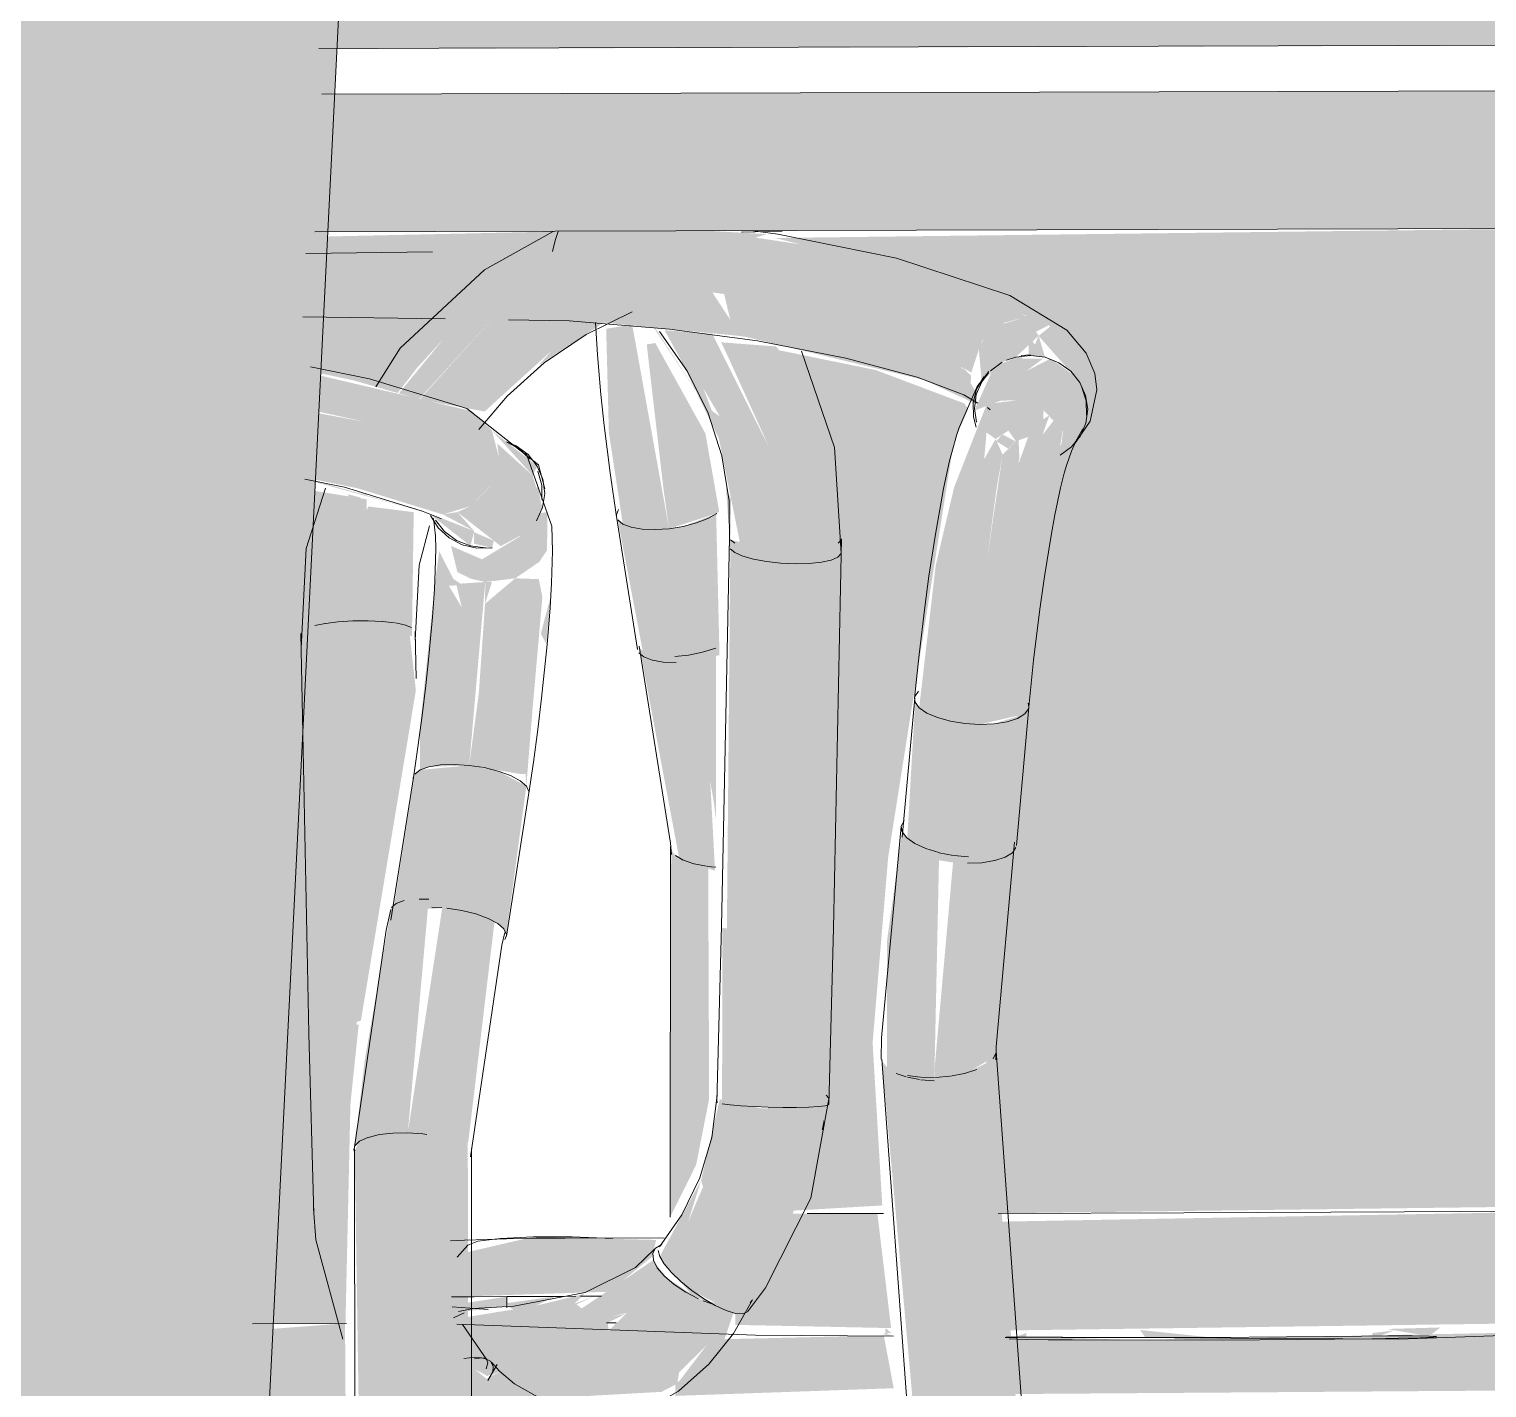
# Model space of a CAD drawing. Header units: inches. Extents: x 31156 to 31160, y -65 to 66.
# Drawn here: x 31159.46028 to 31159.46568, y 65.9805 to 65.98554 of the extents above; entities that cross this region are included whole.
import ezdxf

# ---------------------------------------------------------------- set-up
doc = ezdxf.new("R2010")
doc.units = ezdxf.units.IN
doc.header["$MEASUREMENT"] = 0
doc.layers.add('I-FURN', color=30, linetype='Continuous', lineweight=9)
doc.layers.add('S-COLS', color=52, linetype='Continuous', lineweight=9)

msp = doc.modelspace()

# ---------------------------------------------------------------- hatches: boundary and pattern name
at = {"layer": 'I-FURN', "lineweight": 5}
for points in [[(31159.466962, 65.9854583), (31159.4725148, 65.985474), (31159.4725148, 65.9859615), (31159.4613209, 65.9859309), (31159.4612975, 65.9854634), (31159.466962, 65.9854794)], [(31159.4613359, 65.9847856), (31159.465833, 65.9847989), (31159.465833, 65.985309), (31159.4613614, 65.9852962), (31159.4613418, 65.9849039)], [(31159.4622103, 65.9846239), (31159.4622375, 65.9847872), (31159.4613054, 65.984767), (31159.4612995, 65.9846485), (31159.4617153, 65.9846372)], [(31159.4628531, 65.9845554), (31159.4628983, 65.9847024), (31159.4629698, 65.9847644), (31159.4630113, 65.9847774), (31159.4628092, 65.9847889), (31159.4622375, 65.9847872), (31159.4622103, 65.9846239), (31159.4628095, 65.9845613)], [(31159.4637692, 65.9842643), (31159.4638068, 65.9843788), (31159.4638911, 65.984449), (31159.4639755, 65.9844714), (31159.4637769, 65.9845839), (31159.4633567, 65.9847066), (31159.4629698, 65.9847644), (31159.4628983, 65.9847024), (31159.4628579, 65.9846075), (31159.4628531, 65.9845554), (31159.4633571, 65.9844423), (31159.4635966, 65.9843622), (31159.4637303, 65.9842864)], [(31159.4629357, 65.9843962), (31159.4628759, 65.9844597), (31159.4628095, 65.9845613), (31159.4622103, 65.9846239), (31159.4622427, 65.9844813), (31159.462262, 65.9844637), (31159.4629019, 65.9844009)], [(31159.4637893, 65.9841468), (31159.4637878, 65.9841897), (31159.4637303, 65.9842864), (31159.4635806, 65.9843713), (31159.463272, 65.9844694), (31159.4628531, 65.9845554), (31159.4628759, 65.9844597), (31159.4629357, 65.9843962), (31159.4635943, 65.9842369), (31159.4637876, 65.9841475)], [(31159.462597, 65.9836822), (31159.462649, 65.9836857), (31159.4625124, 65.9844422), (31159.4624159, 65.9844267), (31159.4624259, 65.9840413), (31159.4624776, 65.9837028), (31159.462549, 65.9836841)], [(31159.4638079, 65.9842306), (31159.4638838, 65.9843025), (31159.4639341, 65.9843219), (31159.4640187, 65.9844005), (31159.4639755, 65.9844714), (31159.4638714, 65.9844404), (31159.4637959, 65.9843646), (31159.4638002, 65.9843159)], [(31159.4631173, 65.9835554), (31159.4631686, 65.9835566), (31159.463184, 65.9838376), (31159.4632225, 65.9838376), (31159.463144, 65.9843094), (31159.4631023, 65.9843256), (31159.4630749, 65.9843209), (31159.4630461, 65.9843609), (31159.4628423, 65.9843765), (31159.4628684, 65.9843213), (31159.4630231, 65.9839806), (31159.4630633, 65.9835578)], [(31159.4637807, 65.9841233), (31159.4638792, 65.9841607), (31159.4639342, 65.9841611), (31159.4639742, 65.9842704), (31159.4639538, 65.9843277), (31159.4638536, 65.9842864)], [(31159.4641251, 65.9840029), (31159.4641948, 65.9841593), (31159.4641508, 65.9842543), (31159.4640626, 65.984316), (31159.4639742, 65.9842704), (31159.4639342, 65.9841611), (31159.4640371, 65.9841251), (31159.464108, 65.9840495)], [(31159.4620184, 65.9839495), (31159.4619923, 65.9840499), (31159.4619183, 65.9841213), (31159.4613187, 65.984262), (31159.4613123, 65.9841279), (31159.4617531, 65.9840309)], [(31159.4618109, 65.9837384), (31159.4619137, 65.9837696), (31159.4619896, 65.9838469), (31159.4620184, 65.9839495), (31159.4616852, 65.9840518), (31159.4613119, 65.9841204), (31159.4612992, 65.9838754), (31159.4614933, 65.9838358)], [(31159.461758, 65.9837433), (31159.4612991, 65.983874), (31159.4612988, 65.983869), (31159.4614032, 65.9838404)], [(31159.4619129, 65.9836219), (31159.4619269, 65.9836771), (31159.461758, 65.9837433)], [(31159.4619677, 65.9834881), (31159.4620788, 65.9835019), (31159.4621681, 65.9835628), (31159.4621967, 65.9836061), (31159.4621981, 65.9837478), (31159.4621635, 65.9837419), (31159.4620962, 65.9836568), (31159.4619554, 65.9835723)], [(31159.4627271, 65.9831928), (31159.4628359, 65.9832172), (31159.4628235, 65.9837409), (31159.4627013, 65.9836941), (31159.4626491, 65.983685)], [(31159.4626751, 65.9831894), (31159.4627271, 65.9831928), (31159.462649, 65.9836857), (31159.4624776, 65.9837028), (31159.4624589, 65.9837183), (31159.4625556, 65.9832103), (31159.4626271, 65.9831913)], [(31159.4619677, 65.9834881), (31159.4619554, 65.9835723), (31159.4618408, 65.9836219), (31159.4618645, 65.983525), (31159.4619132, 65.9835005)], [(31159.4630336, 65.9821761), (31159.463063, 65.9836035), (31159.4628764, 65.9836445), (31159.4628633, 65.9821979), (31159.4629807, 65.9821788)], [(31159.4630877, 65.9821757), (31159.4632218, 65.9822003), (31159.4632187, 65.982869), (31159.4631786, 65.9828792), (31159.4632203, 65.9829034), (31159.4632735, 65.983442), (31159.463281, 65.98344), (31159.4632733, 65.9835631), (31159.463165, 65.9835387), (31159.4631687, 65.9836067), (31159.463063, 65.9836035), (31159.4630336, 65.9821761)], [(31159.4614531, 65.9818455), (31159.4615068, 65.981863), (31159.4614769, 65.9833441), (31159.4614229, 65.9833407), (31159.4614119, 65.9825628), (31159.4614532, 65.9824478), (31159.4614531, 65.9821653)], [(31159.4615068, 65.981863), (31159.4617105, 65.9830858), (31159.4616844, 65.9833234), (31159.461585, 65.9833422), (31159.4614769, 65.9833441), (31159.4614993, 65.9822054)], [(31159.4628194, 65.982419), (31159.4627979, 65.9828193), (31159.4627213, 65.9832173), (31159.4625565, 65.9832284), (31159.4625403, 65.9832435), (31159.462686, 65.982467), (31159.4628154, 65.982419)], [(31159.462823, 65.9826048), (31159.4628227, 65.9832427), (31159.4627213, 65.9832173), (31159.4628155, 65.9826689)], [(31159.4636999, 65.9824488), (31159.4637459, 65.9829637), (31159.4635761, 65.9830221), (31159.463561, 65.983043), (31159.4635302, 65.9825075), (31159.4636463, 65.9824573)], [(31159.4637552, 65.9824456), (31159.4639214, 65.9824849), (31159.4639349, 65.9825044), (31159.4639674, 65.9829992), (31159.4638544, 65.9829628), (31159.4637458, 65.982963), (31159.4636999, 65.9824488)], [(31159.4616231, 65.9822468), (31159.4616756, 65.9822741), (31159.4618251, 65.9822796), (31159.4619081, 65.9828085), (31159.4617259, 65.9827917), (31159.4617061, 65.9827763)], [(31159.4620459, 65.9821823), (31159.46212, 65.9827317), (31159.4620161, 65.9827872), (31159.4619082, 65.9828093), (31159.4618251, 65.9822796), (31159.462014, 65.9822225), (31159.462037, 65.9822023)], [(31159.4636321, 65.9816399), (31159.4636501, 65.9824849), (31159.4635299, 65.9825402), (31159.4635127, 65.9825622), (31159.4634566, 65.9821558), (31159.4634564, 65.981685), (31159.4635778, 65.9816443)], [(31159.4614845, 65.981398), (31159.461533, 65.9814297), (31159.4616806, 65.9814468), (31159.4617582, 65.9823126), (31159.46162, 65.982282), (31159.4615203, 65.9817127)], [(31159.4619048, 65.9814128), (31159.4620035, 65.9822423), (31159.4618676, 65.9822963), (31159.4618124, 65.982307), (31159.4616806, 65.9814468), (31159.4619047, 65.9814129)], [(31159.4630161, 65.9815417), (31159.4630336, 65.9821761), (31159.4628469, 65.9822065), (31159.4628455, 65.9815547), (31159.4629632, 65.9815439)], [(31159.4630702, 65.9815407), (31159.4632035, 65.9815441), (31159.4632213, 65.9821873), (31159.4630336, 65.9821761), (31159.4630161, 65.9815417)], [(31159.4614625, 65.9815032), (31159.4614986, 65.981848), (31159.4614531, 65.9818455), (31159.4614609, 65.9815622)], [(31159.4641824, 65.9735277), (31159.464229, 65.9735278), (31159.4636367, 65.9816522), (31159.4634597, 65.9816865), (31159.4634387, 65.9817113), (31159.4635699, 65.9802536), (31159.4636403, 65.9802157), (31159.4636441, 65.9801646), (31159.4636848, 65.9801577), (31159.4636745, 65.9798734), (31159.4635754, 65.9798379), (31159.4640488, 65.9735294), (31159.4641391, 65.9735278)], [(31159.464229, 65.9735278), (31159.4644585, 65.9735336), (31159.4638395, 65.9817113), (31159.4637442, 65.9816671), (31159.4636367, 65.9816522), (31159.4639427, 65.9774556)], [(31159.4629213, 65.9807755), (31159.4630734, 65.9810402), (31159.4632191, 65.9814973), (31159.4631333, 65.9814802), (31159.4631474, 65.9815391), (31159.4629915, 65.9815373), (31159.4629175, 65.9811777), (31159.4627334, 65.9808624), (31159.4628949, 65.9807776)], [(31159.4630179, 65.9815369), (31159.4629968, 65.9815425), (31159.4630173, 65.9815369)], [(31159.4616841, 65.9729178), (31159.4616806, 65.981466), (31159.4615033, 65.9814202), (31159.4614838, 65.9813801), (31159.4615066, 65.9799154), (31159.4615713, 65.9798885), (31159.4615706, 65.9796129), (31159.4615379, 65.9795852), (31159.4615075, 65.9795066), (31159.4614867, 65.9795131), (31159.4615, 65.9729209), (31159.4616367, 65.9729186)], [(31159.4619193, 65.9729137), (31159.4619029, 65.9814159), (31159.4617909, 65.9814595), (31159.4616806, 65.981466), (31159.4616841, 65.9729178), (31159.4619097, 65.9729139)], [(31159.463215, 65.981457), (31159.4632226, 65.981457), (31159.4632233, 65.9814981)], [(31159.461841, 65.980903), (31159.4618645, 65.9809921), (31159.4618392, 65.9809859)], [(31159.4619716, 65.9805451), (31159.4622277, 65.9806222), (31159.4624255, 65.9807134), (31159.4624186, 65.9807627), (31159.4624924, 65.9807789), (31159.4626316, 65.9809151), (31159.4625908, 65.9809751), (31159.4623252, 65.9807958), (31159.4623001, 65.9808157), (31159.4623338, 65.9808495), (31159.4621556, 65.9808061), (31159.4618486, 65.9807553), (31159.4619053, 65.9806088), (31159.4619042, 65.9805832), (31159.4619709, 65.9805484)], [(31159.4628071, 65.9808132), (31159.4627749, 65.9808336), (31159.4626223, 65.9809757), (31159.4627334, 65.9808458), (31159.4627992, 65.9808167)], [(31159.4620348, 65.9804541), (31159.4626209, 65.9804867), (31159.4626794, 65.980517), (31159.4626864, 65.9805597), (31159.462787, 65.9806578), (31159.4628946, 65.9807986), (31159.4627584, 65.9808316), (31159.4626316, 65.9809151), (31159.4624255, 65.9807134), (31159.4619977, 65.9805501), (31159.4619737, 65.9805352), (31159.4620017, 65.9804825), (31159.4620347, 65.9804542)], [(31159.461859, 65.98078), (31159.4619348, 65.9807899), (31159.4620471, 65.9808061), (31159.4620471, 65.9808397), (31159.4618439, 65.980808), (31159.4618551, 65.98078)], [(31159.4626794, 65.980517), (31159.4627746, 65.9805856), (31159.4628508, 65.9806715), (31159.4628946, 65.9807986), (31159.4627747, 65.9806417)], [(31159.4610912, 65.9804519), (31159.4614498, 65.9804568), (31159.4614479, 65.9807406), (31159.4611041, 65.9807146), (31159.4610914, 65.9804555)], [(31159.4652555, 65.9806835), (31159.4653381, 65.9807146), (31159.4652555, 65.9807047), (31159.4652555, 65.9806931)], [(31159.4618811, 65.9805905), (31159.4619328, 65.9806473), (31159.461881, 65.9806977), (31159.4618811, 65.980611)], [(31159.4618867, 65.9804551), (31159.4620698, 65.9804568), (31159.4618811, 65.9806087), (31159.4618856, 65.9804555)]]:
    msp.add_hatch(color=256, dxfattribs=at).paths.add_polyline_path(points, flags=0)
h = msp.add_hatch(color=256, dxfattribs=at)
h.paths.add_polyline_path([(31159.4629227, 65.9811473), (31159.4634393, 65.9811776), (31159.4634035, 65.9817801), (31159.4634611, 65.9824679), (31159.4637034, 65.9840023), (31159.463758, 65.9841297), (31159.4637426, 65.9841503), (31159.4634157, 65.9842735), (31159.4629892, 65.9843609), (31159.4630246, 65.9841712), (31159.4630169, 65.981457), (31159.4629922, 65.9812961), (31159.4629369, 65.9811776)], flags=0)
h.paths.add_polyline_path([(31159.4639821, 65.9843991), (31159.463982, 65.9843227), (31159.4640229, 65.9843444), (31159.4639935, 65.9843838)], flags=0)
h.paths.add_polyline_path([(31159.4639821, 65.9843991), (31159.4639366, 65.9843232), (31159.4639657, 65.9843609)], flags=0)
h.paths.add_polyline_path([(31159.4638656, 65.9811484), (31159.4661845, 65.9811776), (31159.4661084, 65.9813602), (31159.4660885, 65.9817095), (31159.4660139, 65.9843167), (31159.4661247, 65.9845702), (31159.4663418, 65.9847965), (31159.4664369, 65.9848958), (31159.465771, 65.9847965), (31159.4630409, 65.9847632), (31159.4636553, 65.9846101), (31159.4639722, 65.9844756), (31159.4639449, 65.984461), (31159.4639935, 65.9844081), (31159.4640565, 65.9844397), (31159.4641343, 65.9843494), (31159.4641577, 65.9842182), (31159.4641446, 65.9842003), (31159.4641576, 65.9841048), (31159.4641002, 65.9839934), (31159.464054, 65.9839104), (31159.4639753, 65.9835895), (31159.4639849, 65.9834901), (31159.4638234, 65.9817247), (31159.4638635, 65.9811776)], flags=0)
h.paths.add_polyline_path([(31159.4637784, 65.9839418), (31159.463796, 65.9840248), (31159.4637842, 65.9840053), (31159.4637799, 65.9839578)], flags=0)
h.paths.add_polyline_path([(31159.4637622, 65.9841652), (31159.4637687, 65.9842524), (31159.4637358, 65.984285), (31159.4637516, 65.9841883)], flags=0)
h = msp.add_hatch(color=256, dxfattribs=at)
h.paths.add_polyline_path([(31159.4614261, 65.9832981), (31159.4614801, 65.9833043), (31159.4615055, 65.9838008), (31159.4614604, 65.9838131), (31159.4614516, 65.9836363), (31159.4614011, 65.9835236)], flags=0)
h.paths.add_polyline_path([(31159.4615494, 65.9838018), (31159.4615335, 65.9838106), (31159.4615484, 65.9838021)], flags=0)
h.paths.add_polyline_path([(31159.4617227, 65.9841656), (31159.4620104, 65.9844824), (31159.4624116, 65.9847198), (31159.4623476, 65.9847876), (31159.4622304, 65.9847663), (31159.4622221, 65.9847518), (31159.4618245, 65.9844816), (31159.4617851, 65.9844135), (31159.4618115, 65.9843871), (31159.4616475, 65.9841872), (31159.4617157, 65.9841676)], flags=0)
h = msp.add_hatch(color=256, dxfattribs=at)
h.paths.add_polyline_path([(31159.4611053, 65.9807385), (31159.4614496, 65.9807406), (31159.4614678, 65.9815497), (31159.4615264, 65.9823113), (31159.4615277, 65.9837947), (31159.4612595, 65.9838382), (31159.4611072, 65.9807773)], flags=0)
h.paths.add_polyline_path([(31159.4615278, 65.9838092), (31159.4615278, 65.9838123), (31159.4614878, 65.9838232)], flags=0)
h.paths.add_polyline_path([(31159.4616428, 65.9841885), (31159.4617155, 65.9842826), (31159.4618245, 65.9844014), (31159.4620019, 65.9845458), (31159.4622621, 65.9846794), (31159.4622621, 65.9847064), (31159.4622078, 65.9847188), (31159.4613025, 65.9847072), (31159.4612813, 65.9842774), (31159.4614797, 65.9842354)], flags=0)
h = msp.add_hatch(color=256, dxfattribs=at)
h.paths.add_polyline_path([(31159.461696, 65.9832869), (31159.4617025, 65.983747), (31159.4615343, 65.9837682), (31159.4615211, 65.983737), (31159.4614801, 65.9833043), (31159.461671, 65.9832964)], flags=0)
h.paths.add_polyline_path([(31159.4617289, 65.9837389), (31159.4617049, 65.9837582), (31159.4617276, 65.9837394)], flags=0)
h.paths.add_polyline_path([(31159.4621643, 65.9842905), (31159.4625029, 65.9845132), (31159.4624116, 65.9847198), (31159.4620104, 65.9844824), (31159.461725, 65.9841649), (31159.4619658, 65.9841199), (31159.4620155, 65.9841658), (31159.462217, 65.9843482)], flags=0)
h = msp.add_hatch(color=256, dxfattribs=at)
h.paths.add_polyline_path([(31159.4614818, 65.9845161), (31159.4616336, 65.9844904), (31159.4615452, 65.9845089)], flags=0)
h.paths.add_polyline_path([(31159.4622583, 65.9844639), (31159.4622195, 65.9845412), (31159.4622103, 65.9846239), (31159.461298, 65.9846193), (31159.4612952, 65.9845629), (31159.4615452, 65.9845132), (31159.4618243, 65.9845281), (31159.4618367, 65.9844999), (31159.4619659, 65.984524), (31159.4620473, 65.9845409), (31159.4620299, 65.984491), (31159.4620736, 65.9845093), (31159.4621916, 65.984482), (31159.4622169, 65.9844649), (31159.4622323, 65.9844645)], flags=0)
h = msp.add_hatch(color=256, dxfattribs=at)
h.paths.add_polyline_path([(31159.462879, 65.9837938), (31159.46286, 65.9838376), (31159.4628757, 65.9836107)], flags=0)
h.paths.add_polyline_path([(31159.4630633, 65.9835578), (31159.4630231, 65.9839806), (31159.462809, 65.9844079), (31159.4626322, 65.9844213), (31159.46269, 65.9843161), (31159.4628333, 65.9840207), (31159.462922, 65.9835839), (31159.4630104, 65.9835637)], flags=0)
h.paths.add_polyline_path([(31159.4628374, 65.9841013), (31159.4628076, 65.9841228), (31159.4627757, 65.9842066)], flags=0)
h.paths.add_polyline_path([(31159.4627763, 65.9841543), (31159.4625923, 65.984438), (31159.4625987, 65.9844213), (31159.4627756, 65.9841554)], flags=0)
h = msp.add_hatch(color=256, dxfattribs=at)
h.paths.add_polyline_path([(31159.4640187, 65.9844005), (31159.4639884, 65.9843282), (31159.4640428, 65.984321)], flags=0)
h.paths.add_polyline_path([(31159.4642334, 65.9842061), (31159.4641239, 65.9844198), (31159.4640802, 65.9844494), (31159.4640187, 65.9844005), (31159.4641714, 65.9842277)], flags=0)
h = msp.add_hatch(color=256, dxfattribs=at)
h.paths.add_polyline_path([(31159.462649, 65.9836857), (31159.4628265, 65.9837426), (31159.4628347, 65.9837502), (31159.4627837, 65.9840386), (31159.4625979, 65.9843741), (31159.4625662, 65.9843683), (31159.4626279, 65.9838364)], flags=0)
h.paths.add_polyline_path([(31159.4628042, 65.9841013), (31159.4627631, 65.9841731), (31159.4628019, 65.984103)], flags=0)
h = msp.add_hatch(color=256, dxfattribs=at)
h.paths.add_polyline_path([(31159.4639331, 65.98401), (31159.4638839, 65.9840349), (31159.4638619, 65.98401), (31159.4639057, 65.9839824)], flags=0)
h.paths.add_polyline_path([(31159.4639479, 65.983939), (31159.4639445, 65.9840138), (31159.4639331, 65.98401), (31159.4639445, 65.983939)], flags=0)
h.paths.add_polyline_path([(31159.4640989, 65.9839583), (31159.4641794, 65.9840495), (31159.4641508, 65.9840617), (31159.4641091, 65.9840443), (31159.4641006, 65.9839774), (31159.4640991, 65.9839602)], flags=0)
h.paths.add_polyline_path([(31159.4640337, 65.9840351), (31159.464059, 65.9841062), (31159.4640353, 65.9840912), (31159.464034, 65.9840443)], flags=0)
h.paths.add_polyline_path([(31159.4639738, 65.9842704), (31159.4640355, 65.984316), (31159.463958, 65.984316), (31159.4639732, 65.9842722)], flags=0)
h = msp.add_hatch(color=256, dxfattribs=at)
h.paths.add_polyline_path([(31159.4638595, 65.9840181), (31159.463817, 65.9839433), (31159.4638258, 65.9840421)], flags=0)
h.paths.add_polyline_path([(31159.4637459, 65.9829637), (31159.4638636, 65.9838391), (31159.4638852, 65.9839605), (31159.4638595, 65.9840181), (31159.4639069, 65.9840493), (31159.4639342, 65.9841611), (31159.4638268, 65.9841478), (31159.4637056, 65.9838391), (31159.4636374, 65.9835498), (31159.4635761, 65.9830221), (31159.4636923, 65.9829722)], flags=0)
h = msp.add_hatch(color=256, dxfattribs=at)
h.paths.add_polyline_path([(31159.4638012, 65.9829605), (31159.4639674, 65.9829992), (31159.4640346, 65.9835911), (31159.464108, 65.9840495), (31159.464078, 65.9840912), (31159.4640348, 65.9840352), (31159.4640371, 65.9841251), (31159.4639342, 65.9841611), (31159.4639069, 65.9840493), (31159.4639343, 65.98401), (31159.4638852, 65.9839605), (31159.4637668, 65.9831583), (31159.4637459, 65.9829637)], flags=0)
h.paths.add_polyline_path([(31159.4639458, 65.9839295), (31159.4639343, 65.98401), (31159.4639798, 65.9840255)], flags=0)
h = msp.add_hatch(color=256, dxfattribs=at)
h.paths.add_polyline_path([(31159.462143, 65.9838834), (31159.4621603, 65.9839178), (31159.4619923, 65.9840499)], flags=0)
h.paths.add_polyline_path([(31159.462143, 65.9838834), (31159.4620121, 65.9840017), (31159.4620184, 65.9839495)], flags=0)
h = msp.add_hatch(color=256, dxfattribs=at)
h.paths.add_polyline_path([(31159.461864, 65.9837474), (31159.4618109, 65.9837384), (31159.4619269, 65.9836771)], flags=0)
h.paths.add_polyline_path([(31159.462025, 65.9836212), (31159.4621227, 65.9836731), (31159.4621799, 65.9837637), (31159.462143, 65.9838834), (31159.4620184, 65.9839495), (31159.4619847, 65.9838404), (31159.4619137, 65.9837696), (31159.461864, 65.9837474)], flags=0)
h = msp.add_hatch(color=256, dxfattribs=at)
h.paths.add_polyline_path([(31159.4619933, 65.9836145), (31159.4619993, 65.9836412), (31159.4619254, 65.9836731), (31159.4619263, 65.9836303), (31159.4619884, 65.9836157)], flags=0)
h.paths.add_polyline_path([(31159.4621744, 65.9837816), (31159.4621621, 65.9838468), (31159.4621577, 65.9838348)], flags=0)
h.paths.add_polyline_path([(31159.4621355, 65.9839372), (31159.4620933, 65.9839812), (31159.4621199, 65.9839494)], flags=0)
h = msp.add_hatch(color=256, dxfattribs=at)
h.paths.add_polyline_path([(31159.4617259, 65.9827917), (31159.4617586, 65.9828033), (31159.4619081, 65.9828085), (31159.4619677, 65.9834881), (31159.4618752, 65.9834822), (31159.4618486, 65.9835005), (31159.461797, 65.9836028), (31159.4617806, 65.9834767), (31159.4617255, 65.982945)], flags=0)
h.paths.add_polyline_path([(31159.4618804, 65.9833944), (31159.4618323, 65.9834749), (31159.4618613, 65.9834754)], flags=0)
h = msp.add_hatch(color=256, dxfattribs=at)
h.paths.add_polyline_path([(31159.4621735, 65.9832964), (31159.4621939, 65.9832582), (31159.4622091, 65.9834305)], flags=0)
h.paths.add_polyline_path([(31159.4619668, 65.9834074), (31159.4619926, 65.9834883), (31159.4619677, 65.9834881)], flags=0)
h.paths.add_polyline_path([(31159.46212, 65.9827317), (31159.4621417, 65.9830024), (31159.4621795, 65.9834335), (31159.4621661, 65.9834987), (31159.4620788, 65.9835019), (31159.4619668, 65.9834074), (31159.4619441, 65.9830782), (31159.4619081, 65.9828085), (31159.4620998, 65.9827765), (31159.4621174, 65.9827765)], flags=0)
h = msp.add_hatch(color=256, dxfattribs=at)
h.paths.add_polyline_path([(31159.4626514, 65.9783723), (31159.4626817, 65.9797604), (31159.4626525, 65.9797588), (31159.4626523, 65.97958)], flags=0)
h.paths.add_polyline_path([(31159.4627422, 65.9804373), (31159.4627331, 65.9804709), (31159.4627039, 65.9804392), (31159.4627376, 65.9804375)], flags=0)
h.paths.add_polyline_path([(31159.4626535, 65.9811353), (31159.4627494, 65.9813282), (31159.4627976, 65.9815728), (31159.462794, 65.9824342), (31159.4626728, 65.9824749), (31159.4626569, 65.9824944), (31159.4626535, 65.981161)], flags=0)
h = msp.add_hatch(color=256, dxfattribs=at)
h.paths.add_polyline_path([(31159.4638502, 65.9817204), (31159.4638607, 65.9817419), (31159.4638502, 65.9817205)], flags=0)
h.paths.add_polyline_path([(31159.4636321, 65.9816399), (31159.4637556, 65.9816707), (31159.4638511, 65.9817264), (31159.4638932, 65.9824872), (31159.4637587, 65.9824691), (31159.4637039, 65.9824743), (31159.4636355, 65.9817113)], flags=0)
h = msp.add_hatch(color=256, dxfattribs=at)
h.paths.add_polyline_path([(31159.4627678, 65.9812707), (31159.4627749, 65.9812467), (31159.4627199, 65.9811179)], flags=0)
h.paths.add_polyline_path([(31159.4627334, 65.9808624), (31159.4629183, 65.981179), (31159.4629915, 65.9815373), (31159.462837, 65.9815707), (31159.4627678, 65.9812707), (31159.4626144, 65.9809887), (31159.462693, 65.9808954)], flags=0)
h = msp.add_hatch(color=256, dxfattribs=at)
h.paths.add_polyline_path([(31159.4639, 65.9807143), (31159.466264, 65.9807468), (31159.4662331, 65.9808111), (31159.4662984, 65.9808449), (31159.4662453, 65.9808687), (31159.46616, 65.9809449), (31159.4661032, 65.9810486), (31159.4662394, 65.9811011), (31159.4661944, 65.9811593), (31159.4638679, 65.9811174), (31159.4638969, 65.9807144)], flags=0)
h.paths.add_polyline_path([(31159.4634721, 65.9807231), (31159.4634211, 65.9811477), (31159.4629227, 65.9811473), (31159.4628619, 65.9810695), (31159.4630343, 65.9810373), (31159.462987, 65.9809329), (31159.4628293, 65.9808132), (31159.4628532, 65.980802), (31159.4628943, 65.9807986), (31159.462894, 65.980735), (31159.4634514, 65.9807235)], flags=0)
h = msp.add_hatch(color=256, dxfattribs=at)
h.paths.add_polyline_path([(31159.4625842, 65.9809748), (31159.4626681, 65.9808803), (31159.4625988, 65.9809605)], flags=0)
h.paths.add_polyline_path([(31159.4618432, 65.9808389), (31159.4624274, 65.9808579), (31159.4625867, 65.9809884), (31159.462601, 65.9810498), (31159.4621448, 65.9810608), (31159.461876, 65.9809989), (31159.4618901, 65.9809839), (31159.4618872, 65.9809033), (31159.4618413, 65.9808787), (31159.4618432, 65.9808391)], flags=0)
h.paths.add_polyline_path([(31159.4667387, 65.9808655), (31159.466769, 65.9808763), (31159.4668606, 65.9808583), (31159.4677843, 65.980884), (31159.4681222, 65.9810404), (31159.4681339, 65.9810548), (31159.4676887, 65.9810643), (31159.4665384, 65.9810307), (31159.4665396, 65.9809829), (31159.4666782, 65.9808971), (31159.4667233, 65.9808736)], flags=0)
h = msp.add_hatch(color=256, dxfattribs=at)
h.paths.add_polyline_path([(31159.4628833, 65.9809752), (31159.4629178, 65.9809489), (31159.4628973, 65.9809193), (31159.4628833, 65.980975)], flags=0)
h.paths.add_polyline_path([(31159.4629189, 65.9808617), (31159.462987, 65.9809329), (31159.4629795, 65.9810381), (31159.4629499, 65.9810084), (31159.4629178, 65.9810175), (31159.4628548, 65.9809559), (31159.4629184, 65.9808624)], flags=0)
h = msp.add_hatch(color=256, dxfattribs=at)
h.paths.add_polyline_path([(31159.4624207, 65.980743), (31159.4624879, 65.980775), (31159.4624332, 65.980766), (31159.462418, 65.9807627)], flags=0)
h.paths.add_polyline_path([(31159.4620576, 65.9807594), (31159.462227, 65.9808404), (31159.4620471, 65.9808156), (31159.4620576, 65.9807989), (31159.4621002, 65.9807798), (31159.4620592, 65.9807601)], flags=0)
h.paths.add_polyline_path([(31159.4621939, 65.9807601), (31159.4623723, 65.9808412), (31159.4622867, 65.9808088), (31159.4622026, 65.9807647)], flags=0)
h.paths.add_polyline_path([(31159.4627056, 65.9807762), (31159.4627744, 65.9808274), (31159.4627406, 65.9808132), (31159.4627103, 65.9807811)], flags=0)
h = msp.add_hatch(color=256, dxfattribs=at)
h.paths.add_polyline_path([(31159.4618996, 65.9805872), (31159.4619729, 65.9806307), (31159.4619663, 65.9806562), (31159.4619185, 65.9806349), (31159.461905, 65.9806088), (31159.4618974, 65.9805926)], flags=0)
h.paths.add_polyline_path([(31159.4618668, 65.9807239), (31159.4618844, 65.980756), (31159.4618561, 65.9807423)], flags=0)
h = msp.add_hatch(color=256, dxfattribs=at)
h.paths.add_polyline_path([(31159.4626722, 65.9805167), (31159.462672, 65.9804718), (31159.4634817, 65.9805002), (31159.4634449, 65.9806958), (31159.4628474, 65.9806818), (31159.4628069, 65.9806296), (31159.4626792, 65.9805209)], flags=0)
h.paths.add_polyline_path([(31159.4625849, 65.9804715), (31159.4626422, 65.9804983), (31159.4625875, 65.9804729)], flags=0)
h.paths.add_polyline_path([(31159.4639073, 65.9804785), (31159.466509, 65.980497), (31159.4662263, 65.9807151), (31159.4643886, 65.9806787), (31159.4639048, 65.9806932), (31159.4639066, 65.9804894)], flags=0)
h.paths.add_polyline_path([(31159.466555, 65.9804859), (31159.4665499, 65.9804972), (31159.4665544, 65.9804863)], flags=0)
h.paths.add_polyline_path([(31159.4675023, 65.9804901), (31159.4675095, 65.9805157), (31159.4675024, 65.9804932)], flags=0)
h.paths.add_polyline_path([(31159.4664705, 65.9805311), (31159.4663877, 65.9806452), (31159.4664669, 65.9805351)], flags=0)
h.paths.add_polyline_path([(31159.4634673, 65.9806983), (31159.4634449, 65.9807002), (31159.4634449, 65.9806991)], flags=0)
h.paths.add_polyline_path([(31159.4634671, 65.9807021), (31159.4634449, 65.9807047), (31159.4634449, 65.980703)], flags=0)
h = msp.add_hatch(color=256, dxfattribs=at)
h.paths.add_polyline_path([(31159.4646593, 65.9806883), (31159.4643951, 65.9807162), (31159.4644137, 65.9806885)], flags=0)
h.paths.add_polyline_path([(31159.4655069, 65.9806903), (31159.4655069, 65.9806904), (31159.4660537, 65.9807099)], flags=0)
h.paths.add_polyline_path([(31159.465466, 65.9806931), (31159.4655082, 65.9807254), (31159.4653096, 65.9807197)], flags=0)
h.paths.add_polyline_path([(31159.4634729, 65.9806954), (31159.4634505, 65.9806994), (31159.4634502, 65.980696)], flags=0)
h.paths.add_polyline_path([(31159.4634729, 65.9806997), (31159.4634507, 65.9807033), (31159.4634506, 65.9807004)], flags=0)
h.paths.add_polyline_path([(31159.4634728, 65.9807041), (31159.4634514, 65.9807235), (31159.4634508, 65.980705)], flags=0)
h = msp.add_hatch(color=256, dxfattribs=at)
h.paths.add_polyline_path([(31159.4641437, 65.9806792), (31159.4641393, 65.9806888), (31159.4641025, 65.9806796)], flags=0)
h.paths.add_polyline_path([(31159.463973, 65.9806812), (31159.463973, 65.9807049), (31159.4639101, 65.9806827)], flags=0)
at = {"layer": 'S-COLS', "lineweight": 5}
h = msp.add_hatch(color=256, dxfattribs=at)
h.paths.add_polyline_path([(31159.4607909, 65.972936), (31159.4617114, 65.9913278), (31159.45697, 65.9913538), (31159.4569718, 65.9913888), (31159.4568211, 65.9914214), (31159.4569814, 65.9915808), (31159.4570303, 65.9925613), (31159.455657, 65.9925678), (31159.4546932, 65.9730402), (31159.4590609, 65.9729655)], flags=0)
h.paths.add_polyline_path([(31159.4618367, 65.9938307), (31159.4627342, 66.0117645), (31159.457769, 66.0117277), (31159.4579979, 66.0119517), (31159.4580484, 66.0129632), (31159.4566738, 66.0129609), (31159.4557212, 65.9938545), (31159.4590637, 65.9938415)], flags=0)
h.paths.add_polyline_path([(31159.45674, 66.0142881), (31159.4628633, 66.0143435), (31159.4637584, 66.0322273), (31159.4590049, 66.0321308), (31159.4590067, 66.0321674), (31159.4588238, 66.0321637), (31159.4590157, 66.0323485), (31159.4590689, 66.0333613), (31159.457693, 66.033402), (31159.4567555, 66.0145995)], flags=0)
h.paths.add_polyline_path([(31159.45776, 66.0347477), (31159.4638913, 66.0348825), (31159.4658106, 66.0732314), (31159.4610449, 66.0730117), (31159.4610468, 66.0730499), (31159.4608634, 66.0730414), (31159.4610553, 66.0732201), (31159.461106, 66.0742355), (31159.4597334, 66.0743261), (31159.4577738, 66.0350245)], flags=0)
h.paths.add_polyline_path([(31159.4598041, 66.0757454), (31159.4659512, 66.0760396), (31159.4668387, 66.0937727), (31159.4620669, 66.0934912), (31159.4620688, 66.0935302), (31159.4618852, 66.0935193), (31159.462077, 66.0936949), (31159.4621278, 66.0947116), (31159.4607555, 66.0948273), (31159.4598561, 66.0767883)], flags=0)
h.paths.add_polyline_path([(31159.4608462, 66.0966458), (31159.4632474, 66.0967187), (31159.4632505, 66.0967792), (31159.4608631, 66.096985)], flags=0)

# ---------------------------------------------------------------- linework, layer by layer
at = {"layer": 'I-FURN'}
for p, q in [((31159.4670143, 65.9854813), (31159.4613506, 65.9854653)), ((31159.4613614, 65.9852962), (31159.465833, 65.985309)), ((31159.465833, 65.9847989), (31159.4613359, 65.9847856)), ((31159.4629173, 65.9847844), (31159.4630688, 65.9847886)), ((31159.4630524, 65.9847772), (31159.4629605, 65.9847894)), ((31159.461303, 65.9847057), (31159.4617718, 65.9847113)), ((31159.4618185, 65.984463), (31159.4612909, 65.9844713)), ((31159.4622796, 65.9844557), (31159.4620536, 65.9844593)), ((31159.4639538, 65.9843277), (31159.4639881, 65.9843299)), ((31159.4638838, 65.9843025), (31159.4638407, 65.9842714)), ((31159.463781, 65.9841317), (31159.4637889, 65.9840804)), ((31159.4638392, 65.9841262), (31159.4638289, 65.9841345)), ((31159.4641829, 65.9840564), (31159.4641563, 65.9840107)), ((31159.4617308, 65.9837521), (31159.461806, 65.983722)), ((31159.4624537, 65.9837367), (31159.4624621, 65.9837566)), ((31159.4624539, 65.9837302), (31159.4624537, 65.9837367)), ((31159.4625323, 65.9832381), (31159.4624542, 65.9837309)), ((31159.4628265, 65.9837426), (31159.4627932, 65.9837236)), ((31159.462549, 65.9836841), (31159.4625083, 65.9836911)), ((31159.462597, 65.9836822), (31159.462549, 65.9836841)), ((31159.462649, 65.9836857), (31159.462597, 65.9836822)), ((31159.4627013, 65.9836941), (31159.462649, 65.9836857)), ((31159.4627505, 65.9837071), (31159.4627013, 65.9836941)), ((31159.4627932, 65.9837236), (31159.4627505, 65.9837071)), ((31159.4628735, 65.9836531), (31159.4628439, 65.9822125)), ((31159.4628764, 65.9836445), (31159.4628928, 65.9836325)), ((31159.4632884, 65.9836485), (31159.4632587, 65.9822056)), ((31159.4632757, 65.9836325), (31159.4632873, 65.9836446)), ((31159.4619369, 65.9836136), (31159.4619933, 65.9836145)), ((31159.4613135, 65.9818151), (31159.4612836, 65.983297)), ((31159.4613361, 65.9833269), (31159.4613738, 65.9833345)), ((31159.4614769, 65.9833441), (31159.4615322, 65.9833446)), ((31159.4615332, 65.9833446), (31159.461585, 65.9833422)), ((31159.4615863, 65.9833421), (31159.4616316, 65.9833369)), ((31159.461711, 65.9831306), (31159.4617075, 65.9833051)), ((31159.462532, 65.983238), (31159.4625317, 65.9832446)), ((31159.4626703, 65.9832119), (31159.4627213, 65.9832173)), ((31159.4635603, 65.9830638), (31159.4635738, 65.9830831)), ((31159.4635134, 65.9825429), (31159.4635594, 65.9830578)), ((31159.4635589, 65.9830572), (31159.4635603, 65.9830638)), ((31159.4639826, 65.9830245), (31159.4639367, 65.9825111)), ((31159.4639801, 65.9830393), (31159.4639822, 65.9830251)), ((31159.4636923, 65.9829722), (31159.463644, 65.9829854)), ((31159.4637458, 65.9829637), (31159.4636923, 65.9829722)), ((31159.4639019, 65.9829704), (31159.4638544, 65.9829628)), ((31159.4638012, 65.9829605), (31159.4637459, 65.9829637)), ((31159.4638544, 65.9829628), (31159.4638012, 65.9829605)), ((31159.4618529, 65.982812), (31159.4618019, 65.9828102)), ((31159.4619081, 65.9828085), (31159.4618529, 65.982812)), ((31159.4619638, 65.9828001), (31159.4619081, 65.9828085)), ((31159.4616181, 65.9822346), (31159.4617011, 65.9827635)), ((31159.4617008, 65.9827642), (31159.4617006, 65.982758)), ((31159.4620161, 65.9827872), (31159.4619638, 65.9828001)), ((31159.4621293, 65.9827065), (31159.4620461, 65.9821761)), ((31159.4635207, 65.982603), (31159.4635096, 65.9825836)), ((31159.4626531, 65.981134), (31159.4626541, 65.982508)), ((31159.4636501, 65.9824849), (31159.4637021, 65.9824746)), ((31159.4627014, 65.9824577), (31159.4626728, 65.9824749)), ((31159.4627406, 65.982444), (31159.4627019, 65.9824575)), ((31159.4627877, 65.9824347), (31159.4627418, 65.9824437)), ((31159.462822, 65.9824313), (31159.4627896, 65.9824344)), ((31159.4637039, 65.9824743), (31159.4637587, 65.9824691)), ((31159.4617231, 65.9823133), (31159.4617582, 65.9823126)), ((31159.4618069, 65.9822813), (31159.4617699, 65.982283)), ((31159.4628439, 65.9822125), (31159.462826, 65.981562)), ((31159.4620403, 65.9821638), (31159.4620457, 65.982176)), ((31159.4632587, 65.9822056), (31159.4632406, 65.9815523)), ((31159.4613318, 65.9811454), (31159.4613135, 65.9818151)), ((31159.4638607, 65.9817419), (31159.4638503, 65.9817205)), ((31159.4638614, 65.9817491), (31159.4644596, 65.973534)), ((31159.4640353, 65.973531), (31159.4634377, 65.9817192)), ((31159.4637894, 65.9816815), (31159.4637442, 65.9816671)), ((31159.4635283, 65.9816537), (31159.4634903, 65.9816662)), ((31159.4635778, 65.9816443), (31159.4635323, 65.9816527)), ((31159.4635793, 65.9816532), (31159.4635326, 65.9816593)), ((31159.4636325, 65.9816521), (31159.4635824, 65.981653)), ((31159.4636321, 65.9816399), (31159.4635828, 65.9816436)), ((31159.4636899, 65.9816568), (31159.4636367, 65.9816522)), ((31159.4637429, 65.9816668), (31159.4636919, 65.981657)), ((31159.462829, 65.9815591), (31159.4628263, 65.9815633)), ((31159.4628266, 65.9815849), (31159.462827, 65.9815822)), ((31159.4632402, 65.9815523), (31159.4632396, 65.981551)), ((31159.4615751, 65.9814402), (31159.4615335, 65.9814299)), ((31159.4614808, 65.9813866), (31159.4614813, 65.9813789)), ((31159.461483, 65.9813872), (31159.4614838, 65.9813801)), ((31159.4614864, 65.9729162), (31159.4614834, 65.9813871)), ((31159.4619164, 65.9813891), (31159.4619205, 65.9729088)), ((31159.4631608, 65.9811474), (31159.4634444, 65.9811476)), ((31159.4626304, 65.981058), (31159.4622639, 65.9810567)), ((31159.4620471, 65.9807982), (31159.4620471, 65.9808378)), ((31159.4623207, 65.9808409), (31159.4623982, 65.9808413)), ((31159.4627749, 65.9808246), (31159.4628071, 65.9808132)), ((31159.46295, 65.9808161), (31159.462958, 65.9808274)), ((31159.4618449, 65.9808023), (31159.4619788, 65.9807923)), ((31159.4618898, 65.9807798), (31159.4618501, 65.9807617)), ((31159.4618681, 65.980785), (31159.4619229, 65.9807962)), ((31159.4611054, 65.9807384), (31159.4614529, 65.9807405)), ((31159.461974, 65.9806053), (31159.461883, 65.9807366)), ((31159.462453, 65.9807431), (31159.4624168, 65.9807429)), ((31159.461888, 65.9806105), (31159.46193, 65.9806154)), ((31159.4620124, 65.980588), (31159.4619777, 65.9805283))]:
    msp.add_line(p, q, dxfattribs=at)
for points in [[(31159.4622193, 65.9847872, 0), (31159.461965, 65.9846457, 0), (31159.4616528, 65.9843543, 0), (31159.4615618, 65.9842118, 0)], [(31159.4622172, 65.984713, 0), (31159.4622263, 65.9847543, 0), (31159.4622374, 65.9847875, 0)], [(31159.4641239, 65.984421, 0), (31159.4639118, 65.9845503, 0), (31159.4634917, 65.9846878, 0), (31159.4630524, 65.9847772, 0)], [(31159.4625118, 65.984489, 0), (31159.4623419, 65.9844055, 0), (31159.4621863, 65.9843008, 0), (31159.4620484, 65.984177, 0), (31159.4619444, 65.9840529, 0)], [(31159.4629765, 65.9843821, 0), (31159.4626505, 65.9844255, 0), (31159.4622789, 65.9844557, 0)], [(31159.4623763, 65.9844504, 0), (31159.4623835, 65.9843295, 0), (31159.4623964, 65.9841828, 0), (31159.4624086, 65.9840679, 0), (31159.4624305, 65.9838925, 0), (31159.4624543, 65.9837303, 0)], [(31159.4628726, 65.9836213, 0), (31159.4628719, 65.983789, 0), (31159.462845, 65.9839556, 0), (31159.4627923, 65.9841179, 0), (31159.4627146, 65.9842726, 0), (31159.4626133, 65.9844165, 0)], [(31159.463793, 65.9841512, 0), (31159.4637419, 65.9841813, 0), (31159.4635688, 65.9842474, 0), (31159.4633042, 65.9843181, 0), (31159.4629765, 65.9843821, 0)], [(31159.4641238, 65.984421, 0), (31159.4641953, 65.9843367, 0), (31159.464227, 65.9842608, 0), (31159.4642349, 65.9842008, 0)], [(31159.4632865, 65.9835956, 0), (31159.4632625, 65.9839862, 0), (31159.4631401, 65.9843435, 0)], [(31159.4639884, 65.9843282, 0), (31159.4639341, 65.9843219, 0), (31159.4639002, 65.9843105, 0)], [(31159.4642009, 65.9841284, 0), (31159.464193, 65.9841797, 0), (31159.4641714, 65.9842277, 0), (31159.4641376, 65.984269, 0), (31159.4640937, 65.9843008, 0), (31159.4640428, 65.984321, 0), (31159.4639884, 65.9843282, 0)], [(31159.4613204, 65.9842856, 0), (31159.4615381, 65.9842411, 0), (31159.4618988, 65.9841309, 0)], [(31159.4638339, 65.9842681, 0), (31159.4637907, 65.9842131, 0), (31159.4637241, 65.9840612, 0), (31159.4637154, 65.9840348, 0)], [(31159.4637757, 65.9841524, 0), (31159.4637889, 65.9842031, 0), (31159.4638155, 65.9842488, 0)], [(31159.4638324, 65.984263, 0), (31159.4638079, 65.9842306, 0), (31159.4637875, 65.984183, 0), (31159.463781, 65.9841317, 0)], [(31159.4641509, 65.9839974, 0), (31159.4642101, 65.9840847, 0), (31159.4642349, 65.9842008, 0)], [(31159.4641794, 65.9842095, 0), (31159.4641948, 65.9841593, 0), (31159.464196, 65.9841071, 0)], [(31159.4618988, 65.9841309, 0), (31159.4621652, 65.9839222, 0), (31159.4621887, 65.9838337, 0)], [(31159.4637874, 65.9840617, 0), (31159.4637769, 65.9841002, 0), (31159.4637757, 65.9841524, 0)], [(31159.4640989, 65.983958, 0), (31159.4641412, 65.9839887, 0), (31159.464174, 65.9840295, 0), (31159.4641944, 65.9840771, 0), (31159.4642009, 65.9841284, 0)], [(31159.4620468, 65.9840082, 0), (31159.4620821, 65.9839926, 0), (31159.4621265, 65.9839601, 0), (31159.4621603, 65.9839178, 0), (31159.4621813, 65.9838688, 0), (31159.462188, 65.9838162, 0)], [(31159.4621335, 65.9839441, 0), (31159.4620933, 65.9839812, 0), (31159.4620498, 65.9840049, 0)], [(31159.4637154, 65.9840348, 0), (31159.463689, 65.9839375, 0), (31159.4636668, 65.9838347, 0), (31159.463635, 65.9836577, 0), (31159.4636124, 65.9835097, 0), (31159.4635966, 65.9833944, 0), (31159.4635755, 65.9832193, 0), (31159.4635593, 65.9830572, 0)], [(31159.4641549, 65.98401, 0), (31159.4641551, 65.9840059, 0), (31159.4641404, 65.9839731, 0), (31159.464122, 65.9839199, 0)], [(31159.462214, 65.9836957, 0), (31159.4621221, 65.9839582, 0), (31159.4621139, 65.9839659, 0)], [(31159.4621777, 65.9837937, 0), (31159.4621772, 65.9838471, 0), (31159.4621621, 65.9838984, 0)], [(31159.4641221, 65.9839199, 0), (31159.4641137, 65.9838917, 0), (31159.4641003, 65.9838376, 0), (31159.4640793, 65.9837368, 0), (31159.4640654, 65.9836604, 0), (31159.4640409, 65.9835088, 0), (31159.4640235, 65.9833869, 0), (31159.4640002, 65.9831984, 0), (31159.4639826, 65.9830251, 0)], [(31159.4613754, 65.9838364, 0), (31159.4613042, 65.9836124, 0), (31159.4612855, 65.9832431, 0)], [(31159.4612995, 65.9838694, 0), (31159.4614458, 65.9838393, 0), (31159.4617307, 65.9837521, 0)], [(31159.462188, 65.9838162, 0), (31159.4621799, 65.9837637, 0), (31159.4621577, 65.9837149, 0)], [(31159.4617645, 65.9837352, 0), (31159.4617931, 65.9836894, 0), (31159.4618333, 65.9836524, 0), (31159.4618823, 65.9836265, 0), (31159.4619369, 65.9836136, 0)], [(31159.4617829, 65.9836591, 0), (31159.4617763, 65.9837233, 0), (31159.4617727, 65.9837248, 0)], [(31159.4617605, 65.9836961, 0), (31159.4617229, 65.983551, 0), (31159.4617084, 65.9832725, 0)], [(31159.4619689, 65.9836146, 0), (31159.4619129, 65.9836219, 0), (31159.461861, 65.9836425, 0), (31159.4618166, 65.983675, 0), (31159.4617827, 65.9837173, 0)], [(31159.4621292, 65.9827058, 0), (31159.4621462, 65.9828201, 0), (31159.4621625, 65.982941, 0), (31159.4621767, 65.9830575, 0), (31159.4621972, 65.9832566, 0), (31159.4622081, 65.9833926, 0), (31159.4622136, 65.9834842, 0), (31159.462217, 65.9836023, 0), (31159.4622139, 65.9836957, 0)], [(31159.4625083, 65.9836911, 0), (31159.4624776, 65.9837028, 0), (31159.4624589, 65.9837183, 0)], [(31159.4617012, 65.9827642, 0), (31159.4617178, 65.9828757, 0), (31159.4617337, 65.9829939, 0), (31159.4617471, 65.9831047, 0), (31159.4617574, 65.9831998, 0), (31159.4617719, 65.9833577, 0), (31159.4617792, 65.9834621, 0), (31159.4617826, 65.98353, 0), (31159.4617843, 65.9836117, 0), (31159.4617832, 65.9836591, 0)], [(31159.4630633, 65.9835578, 0), (31159.4630104, 65.9835637, 0), (31159.4629622, 65.9835725, 0), (31159.462922, 65.9835839, 0), (31159.4628925, 65.9835969, 0), (31159.4628757, 65.9836107, 0)], [(31159.4632856, 65.9835926, 0), (31159.4632744, 65.98358, 0), (31159.46325, 65.9835694, 0), (31159.4632139, 65.9835614, 0), (31159.4631686, 65.9835566, 0), (31159.4631173, 65.9835554, 0), (31159.4630633, 65.9835578, 0)], [(31159.4613758, 65.9833348, 0), (31159.4614229, 65.9833407, 0), (31159.4614769, 65.9833441, 0)], [(31159.4616344, 65.9833365, 0), (31159.4616689, 65.9833292, 0), (31159.4616944, 65.9833196, 0)], [(31159.4625379, 65.9832506, 0), (31159.4626539, 65.9825202, 0), (31159.4626574, 65.9824786, 0)], [(31159.4627213, 65.9832173, 0), (31159.4627733, 65.9832278, 0), (31159.4628227, 65.9832427, 0)], [(31159.4625864, 65.9831984, 0), (31159.4625556, 65.9832103, 0), (31159.462537, 65.983226, 0)], [(31159.4626751, 65.9831894, 0), (31159.4626271, 65.9831913, 0), (31159.4625879, 65.9831981, 0)], [(31159.463644, 65.9829854, 0), (31159.4636044, 65.9830024, 0), (31159.4635761, 65.9830221, 0), (31159.463561, 65.983043, 0), (31159.4635589, 65.9830572, 0)], [(31159.4639809, 65.9830185, 0), (31159.4639674, 65.9829992, 0), (31159.4639404, 65.9829828, 0), (31159.4639019, 65.9829704, 0)], [(31159.4618019, 65.9828102, 0), (31159.4617586, 65.9828033, 0), (31159.4617259, 65.9827917, 0), (31159.4617061, 65.9827763, 0)], [(31159.462129, 65.9827119, 0), (31159.46212, 65.9827317, 0), (31159.462097, 65.9827518, 0), (31159.4620615, 65.9827707, 0), (31159.4620161, 65.9827872, 0)], [(31159.4635098, 65.9825825, 0), (31159.463437, 65.9817983, 0), (31159.4634356, 65.9817198, 0)], [(31159.4635096, 65.9825836, 0), (31159.4635127, 65.9825622, 0), (31159.4635299, 65.9825402, 0), (31159.4635601, 65.982519, 0), (31159.463601, 65.9825001, 0), (31159.4636488, 65.9824852, 0)], [(31159.4639349, 65.9825044, 0), (31159.4639214, 65.9824849, 0), (31159.4638944, 65.9824683, 0), (31159.4638559, 65.9824557, 0)], [(31159.4639297, 65.9825236, 0), (31159.463861, 65.9817654, 0), (31159.4638603, 65.9817177, 0)], [(31159.4638551, 65.9824555, 0), (31159.4638084, 65.9824479, 0), (31159.4637552, 65.9824456, 0)], [(31159.4614812, 65.9813866, 0), (31159.4616002, 65.9821975, 0), (31159.4616173, 65.9822747, 0)], [(31159.46162, 65.982282, 0), (31159.4616372, 65.9822969, 0), (31159.4616675, 65.9823074, 0)], [(31159.4620459, 65.9821823, 0), (31159.462037, 65.9822023, 0), (31159.462014, 65.9822225, 0), (31159.4619786, 65.9822415, 0), (31159.4619332, 65.9822581, 0), (31159.4618808, 65.9822711, 0), (31159.4618251, 65.9822796, 0)], [(31159.4619129, 65.9813578, 0), (31159.4620297, 65.9821426, 0), (31159.4620403, 65.9821898, 0)], [(31159.462827, 65.9815849, 0), (31159.4628079, 65.9814289, 0), (31159.4627633, 65.9812794, 0), (31159.4626968, 65.9811433, 0), (31159.4626131, 65.9810244, 0)], [(31159.4632416, 65.9815726, 0), (31159.4631742, 65.9812049, 0), (31159.4630066, 65.9808721, 0), (31159.4629394, 65.9807835, 0)], [(31159.4632412, 65.9815726, 0), (31159.4632409, 65.9815753, 0), (31159.4632308, 65.9815868, 0)], [(31159.4630161, 65.9815417, 0), (31159.4629632, 65.9815439, 0), (31159.462915, 65.9815469, 0), (31159.4628749, 65.9815506, 0), (31159.4628455, 65.9815547, 0)], [(31159.4632396, 65.981551, 0), (31159.4632282, 65.9815472, 0), (31159.4632035, 65.9815441, 0), (31159.4631672, 65.9815419, 0), (31159.4631217, 65.9815407, 0), (31159.4630702, 65.9815407, 0), (31159.4630161, 65.9815417, 0)], [(31159.461533, 65.9814297, 0), (31159.4615021, 65.9814154, 0), (31159.4614845, 65.981398, 0)], [(31159.4616806, 65.9814468, 0), (31159.4616254, 65.981446, 0), (31159.4615752, 65.9814402, 0)], [(31159.4617511, 65.9814406, 0), (31159.4617369, 65.9814425, 0), (31159.4616806, 65.9814468, 0)], [(31159.4614403, 65.9806825, 0), (31159.4613403, 65.9810499, 0), (31159.4613309, 65.9811662, 0)], [(31159.4638683, 65.9811483, 0), (31159.4645572, 65.9811503, 0), (31159.4653755, 65.981154, 0), (31159.465993, 65.9811578, 0)], [(31159.4618386, 65.9810459, 0), (31159.4618904, 65.9810487, 0), (31159.4619764, 65.981052, 0), (31159.4620459, 65.9810539, 0), (31159.462156, 65.9810559, 0), (31159.4622639, 65.9810567, 0)], [(31159.4619028, 65.981031, 0), (31159.4618835, 65.9810077, 0), (31159.4618641, 65.9809859, 0)], [(31159.462441, 65.9810551, 0), (31159.4622894, 65.9810608, 0), (31159.4621448, 65.9810608, 0), (31159.4620237, 65.9810553, 0), (31159.46194, 65.9810449, 0), (31159.4619028, 65.981031, 0)], [(31159.4626217, 65.9810323, 0), (31159.4625992, 65.9810197, 0), (31159.4625886, 65.9810002, 0), (31159.4625908, 65.9809751, 0), (31159.4626054, 65.980946, 0), (31159.4626316, 65.9809151, 0)], [(31159.4625968, 65.9810167, 0), (31159.4625245, 65.9809479, 0), (31159.4623376, 65.980855, 0), (31159.4620734, 65.9808046, 0), (31159.4619233, 65.9807962, 0)], [(31159.4627334, 65.9808624, 0), (31159.462693, 65.9808954, 0), (31159.4626582, 65.9809289, 0), (31159.4626314, 65.9809608, 0), (31159.4626144, 65.9809887, 0), (31159.4626085, 65.9810109, 0)], [(31159.4626316, 65.9809151, 0), (31159.4626676, 65.9808843, 0), (31159.4627108, 65.9808558, 0), (31159.4627584, 65.9808316, 0)], [(31159.4629377, 65.9807821, 0), (31159.4629213, 65.9807755, 0), (31159.4628949, 65.9807776, 0), (31159.4628603, 65.9807884, 0), (31159.4628201, 65.980807, 0), (31159.4627768, 65.9808323, 0), (31159.4627334, 65.9808624, 0)], [(31159.4618424, 65.980839, 0), (31159.4619267, 65.9808392, 0), (31159.4620471, 65.9808397, 0)], [(31159.4620471, 65.9808397, 0), (31159.4622464, 65.9808405, 0), (31159.4623033, 65.9808408, 0)], [(31159.4629584, 65.9808274, 0), (31159.4628884, 65.9807025, 0), (31159.4627966, 65.9805893, 0), (31159.4626842, 65.9804891, 0), (31159.4626212, 65.9804533, 0)], [(31159.4677339, 65.980766, 0), (31159.4653536, 65.9806821, 0), (31159.4639, 65.980691, 0)], [(31159.4634806, 65.9806936, 0), (31159.4629696, 65.9806967, 0), (31159.4618618, 65.9807379, 0)], [(31159.4638951, 65.9806876, 0), (31159.4639419, 65.9806885, 0), (31159.464016, 65.980689, 0), (31159.4641031, 65.9806888, 0)], [(31159.4641437, 65.9806792, 0), (31159.4640542, 65.98068, 0), (31159.463973, 65.9806812, 0), (31159.4639101, 65.9806827, 0)], [(31159.4641031, 65.9806888, 0), (31159.4646593, 65.9806883, 0), (31159.4652153, 65.9806931, 0)], [(31159.4652555, 65.9806835, 0), (31159.4646996, 65.9806787, 0), (31159.4641437, 65.9806792, 0)], [(31159.4652153, 65.9806931, 0), (31159.4653156, 65.9806941, 0), (31159.4654036, 65.980694, 0), (31159.465466, 65.9806931, 0), (31159.4654933, 65.9806915, 0)], [(31159.465494, 65.9806911, 0), (31159.4654814, 65.9806895, 0), (31159.4654321, 65.9806873, 0), (31159.4653528, 65.9806852, 0), (31159.4652555, 65.9806835, 0)], [(31159.4619716, 65.9806074, 0), (31159.4619547, 65.9806124, 0), (31159.4619276, 65.9806086, 0)], [(31159.46193, 65.9806154, 0), (31159.4619637, 65.980612, 0), (31159.4619867, 65.9806008, 0), (31159.4619975, 65.9805824, 0), (31159.4619953, 65.9805581, 0)], [(31159.4619712, 65.9805724, 0), (31159.4619772, 65.9805937, 0), (31159.4619736, 65.9806053, 0)], [(31159.4621816, 65.9804575, 0), (31159.4620763, 65.9805165, 0), (31159.462021, 65.9805638, 0), (31159.4619912, 65.9805966, 0)]]:
    msp.add_polyline3d(points, dxfattribs=at)
at = {"layer": 'S-COLS'}
msp.add_line((31159.4607906, 65.972931), (31159.4617114, 65.9913278), dxfattribs=at)

doc.saveas('drawing.dxf')
